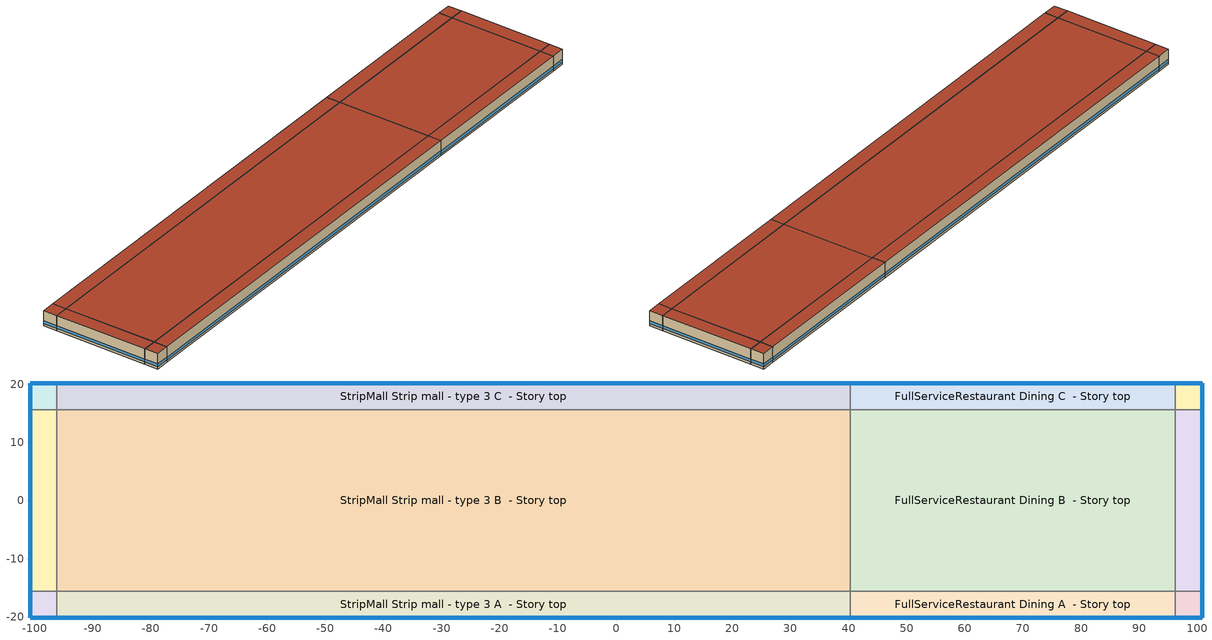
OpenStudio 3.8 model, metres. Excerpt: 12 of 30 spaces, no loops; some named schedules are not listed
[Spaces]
StripMall Strip mall - type 3 A end_a - Story top
 floor adiabatic (Typical Interior Floor): -100.8,-20.16 -100.8,-15.59 -96.23,-15.59 -96.23,-20.16 z5.18
 wall outside: -100.8,-15.59 -100.8,-20.16 -96.23,-20.16 z5.18:10.36
 wall to StripMall Strip mall - type 3 B end_a - Story top: -96.23,-15.59 -100.8,-15.59 z5.18:10.36
 wall to StripMall Strip mall - type 3 A  - Story top: -96.23,-20.16 -96.23,-15.59 z5.18:10.36
 window: -100.8,-15.61 -100.8,-20.14 / -100.78,-20.16 -96.26,-20.16 z5.94:6.89
 roof outside: -96.23,-20.16 -96.23,-15.59 -100.8,-15.59 -100.8,-20.16 z10.36
StripMall Strip mall - type 3 B end_a - Story top
 floor adiabatic (Typical Interior Floor): -100.8,-15.59 -100.8,15.59 -96.23,15.59 -96.23,-15.59 z5.18
 wall outside: -100.8,15.59 -100.8,-15.59 z5.18:10.36
 wall to StripMall Strip mall - type 3 C end_a - Story top: -96.23,15.59 -100.8,15.59 z5.18:10.36
 wall to StripMall Strip mall - type 3 B  - Story top: -96.23,-15.59 -96.23,15.59 z5.18:10.36
 window: -100.8,15.56 -100.8,-15.56 z5.94:6.88
 roof outside: -96.23,-15.59 -96.23,15.59 -100.8,15.59 -100.8,-15.59 z10.36
StripMall Strip mall - type 3 C end_a - Story top
 floor adiabatic (Typical Interior Floor): -100.8,15.59 -100.8,20.16 -96.23,20.16 -96.23,15.59 z5.18
 wall outside: -96.23,20.16 -100.8,20.16 -100.8,15.59 z5.18:10.36
 wall to StripMall Strip mall - type 3 C  - Story top: -96.23,15.59 -96.23,20.16 z5.18:10.36
 window: -100.8,20.14 -100.8,15.61 / -96.26,20.16 -100.78,20.16 z5.94:6.89
 roof outside: -96.23,15.59 -96.23,20.16 -100.8,20.16 -100.8,15.59 z10.36
StripMall Strip mall - type 3 A  - Story top
 floor adiabatic (Typical Interior Floor): -96.23,-20.16 -96.23,-15.59 40.32,-15.59 40.32,-20.16 z5.18
 wall outside: -96.23,-20.16 40.32,-20.16 z5.18:10.36
 wall to StripMall Strip mall - type 3 B  - Story top: 40.32,-15.59 -96.23,-15.59 z5.18:10.36
 wall to FullServiceRestaurant Dining A  - Story top: 40.32,-20.16 40.32,-15.59 z5.18:10.36
 window: -96.21,-20.16 40.3,-20.16 z5.94:6.88
 roof outside: 40.32,-20.16 40.32,-15.59 -96.23,-15.59 -96.23,-20.16 z10.36
StripMall Strip mall - type 3 B  - Story top
 floor adiabatic (Typical Interior Floor): -96.23,-15.59 -96.23,15.59 40.32,15.59 40.32,-15.59 z5.18
 wall to StripMall Strip mall - type 3 C  - Story top: 40.32,15.59 -96.23,15.59 z5.18:10.36
 wall to FullServiceRestaurant Dining B  - Story top: 40.32,-15.59 40.32,15.59 z5.18:10.36
 roof outside: 40.32,-15.59 40.32,15.59 -96.23,15.59 -96.23,-15.59 z10.36
StripMall Strip mall - type 3 C  - Story top
 floor adiabatic (Typical Interior Floor): -96.23,15.59 -96.23,20.16 40.32,20.16 40.32,15.59 z5.18
 wall outside: 40.32,20.16 -96.23,20.16 z5.18:10.36
 wall to FullServiceRestaurant Dining C  - Story top: 40.32,15.59 40.32,20.16 z5.18:10.36
 window: 40.3,20.16 -96.21,20.16 z5.94:6.88
 roof outside: 40.32,15.59 40.32,20.16 -96.23,20.16 -96.23,15.59 z10.36
FullServiceRestaurant Dining A  - Story top
 floor adiabatic (Typical Interior Floor): 40.32,-20.16 40.32,-15.59 96.23,-15.59 96.23,-20.16 z5.18
 wall outside: 40.32,-20.16 96.23,-20.16 z5.18:10.36
 wall to FullServiceRestaurant Dining B  - Story top: 96.23,-15.59 40.32,-15.59 z5.18:10.36
 wall to FullServiceRestaurant Dining A end_b - Story top: 96.23,-20.16 96.23,-15.59 z5.18:10.36
 window: 40.35,-20.16 96.21,-20.16 z5.94:6.88
 roof outside: 96.23,-20.16 96.23,-15.59 40.32,-15.59 40.32,-20.16 z10.36
FullServiceRestaurant Dining B  - Story top
 floor adiabatic (Typical Interior Floor): 40.32,-15.59 40.32,15.59 96.23,15.59 96.23,-15.59 z5.18
 wall to FullServiceRestaurant Dining C  - Story top: 96.23,15.59 40.32,15.59 z5.18:10.36
 wall to FullServiceRestaurant Dining B end_b - Story top: 96.23,-15.59 96.23,15.59 z5.18:10.36
 roof outside: 96.23,-15.59 96.23,15.59 40.32,15.59 40.32,-15.59 z10.36
FullServiceRestaurant Dining C  - Story top
 floor adiabatic (Typical Interior Floor): 40.32,15.59 40.32,20.16 96.23,20.16 96.23,15.59 z5.18
 wall outside: 96.23,20.16 40.32,20.16 z5.18:10.36
 wall to FullServiceRestaurant Dining C end_b - Story top: 96.23,15.59 96.23,20.16 z5.18:10.36
 window: 96.21,20.16 40.35,20.16 z5.94:6.88
 roof outside: 96.23,15.59 96.23,20.16 40.32,20.16 40.32,15.59 z10.36
FullServiceRestaurant Dining A end_b - Story top
 floor adiabatic (Typical Interior Floor): 96.23,-20.16 96.23,-15.59 100.8,-15.59 100.8,-20.16 z5.18
 wall outside: 96.23,-20.16 100.8,-20.16 100.8,-15.59 z5.18:10.36
 wall to FullServiceRestaurant Dining B end_b - Story top: 100.8,-15.59 96.23,-15.59 z5.18:10.36
 window: 96.26,-20.16 100.78,-20.16 / 100.8,-20.14 100.8,-15.61 z5.94:6.89
 roof outside: 100.8,-20.16 100.8,-15.59 96.23,-15.59 96.23,-20.16 z10.36
FullServiceRestaurant Dining B end_b - Story top
 floor adiabatic (Typical Interior Floor): 96.23,-15.59 96.23,15.59 100.8,15.59 100.8,-15.59 z5.18
 wall outside: 100.8,-15.59 100.8,15.59 z5.18:10.36
 wall to FullServiceRestaurant Dining C end_b - Story top: 100.8,15.59 96.23,15.59 z5.18:10.36
 window: 100.8,-15.56 100.8,15.56 z5.94:6.88
 roof outside: 100.8,-15.59 100.8,15.59 96.23,15.59 96.23,-15.59 z10.36
FullServiceRestaurant Dining C end_b - Story top
 floor adiabatic (Typical Interior Floor): 96.23,15.59 96.23,20.16 100.8,20.16 100.8,15.59 z5.18
 wall outside: 100.8,15.59 100.8,20.16 96.23,20.16 z5.18:10.36
 window: 100.78,20.16 96.26,20.16 / 100.8,15.61 100.8,20.14 z5.94:6.89
 roof outside: 100.8,15.59 100.8,20.16 96.23,20.16 96.23,15.59 z10.36
[Building]
ComStock DOE Ref 1980-2004|RetailStripmall|FullServiceRestaurant: North Axis {deg}=135; Default Construction Set=ComStock DOE Ref 1980-2004 - StMall - ASHRAE 169-2013-7A; Default Schedule Set=Building Default Schedule Set; Standards Building Type=StripMall
[Site]
Seward_AK_USA: Latitude {deg}=60.13; Longitude {deg}=-149.42; Time Zone {hr}=-9; Elevation {m}=7; Terrain=City
[Site:WaterMainsTemperature]
Calculation Method=Correlation; Annual Average Outdoor Air Temperature {C}=5.00333; Maximum Difference In Monthly Average Outdoor Air Temperatures {deltaC}=15.74
[SizingPeriod:DesignDay] Barometric Pressure {Pa}=101241; Rain Indicator=No; Snow Indicator=No; Day of Month=21; Daylight Saving Time Indicator=No; Humidity Condition Type=Wetbulb; Dry-Bulb Temperature Range Modifier Type=DefaultMultipliers
Name | Maximum Dry-Bulb Temperature {C} | Daily Dry-Bulb Temperature Range {deltaC} | Wind Speed {m/s} | Wind Direction {deg} | Month | Day Type | Wetbulb or DewPoint at Maximum Dry-Bulb {C} | Solar Model Indicator | ASHRAE Clear Sky Optical Depth for Beam Irradiance | ASHRAE Clear Sky Optical Depth for Diffuse Irradiance | Sky Clearness
Seward Ann Clg .4% Condns DB=>MWB 1 | 21.2 | 5.5 | 5.2 | 310 | 7 | SummerDesignDay | 13.8 | ASHRAETau | 0.312 | 2.389
Seward Ann Clg .4% Condns WB=>MDB 1 | 19 | 5.5 | 5.2 | 310 | 7 | SummerDesignDay | 15.1 | ASHRAETau | 0.312 | 2.389
Seward Ann Htg 99.6% Condns DB 1 | -16.2 | 0 | 8.8 | 20 | 1 | WinterDesignDay | -16.2 | ASHRAEClearSky |  |  | 0
Seward August .4% Condns DB=>MCWB 1 | 22.8 | 6 | 5.2 | 310 | 8 | SummerDesignDay | 15.2 | ASHRAETau | 0.317 | 2.43
[ClimateZones]
Climate Zone Institution Name 1=ASHRAE; Climate Zone Document Name 1=ANSI/ASHRAE Standard 169; Climate Zone Document Year 1=2006; Climate Zone Value 1=ASHRAE 169-2013-7A
[Site:GroundTemperature:FCfactorMethod]
January Ground Temperature {C}=4.69; February Ground Temperature {C}=2.41; March Ground Temperature {C}=-0.84; April Ground Temperature {C}=-2.33; May Ground Temperature {C}=-2.06; June Ground Temperature {C}=0.47; July Ground Temperature {C}=4.16; August Ground Temperature {C}=6.73; September Ground Temperature {C}=10.99; October Ground Temperature {C}=13.29; November Ground Temperature {C}=13.41; December Ground Temperature {C}=9.12
[DefaultConstructionSet]
ComStock DOE Ref 1980-2004 - StMall - ASHRAE 169-2013-7A: Default Exterior Surface Constructions=Default Surface Constructions 1; Default Interior Surface Constructions=Default Surface Constructions 2; Default Ground Contact Surface Constructions=Default Surface Constructions 3; Default Exterior SubSurface Constructions=Default Sub Surface Constructions 1; Default Interior SubSurface Constructions=Default Sub Surface Constructions 2; Interior Partition Construction=Typical Interior Partition
[DefaultSurfaceConstructions]
Name | Floor Construction | Wall Construction | Roof Ceiling Construction
Default Surface Constructions 1 | Typical Insulated Exterior Mass Floor | Typical Insulated Wood Framed Exterior Wall R-17.24 | Typical IEAD Roof R-25.0
Default Surface Constructions 2 | Typical Interior Floor | Typical Interior Wall | Typical Interior Ceiling
Default Surface Constructions 3 | Typical Insulated Carpeted 6in Slab Floor | Typical Insulated Basement Mass Wall R-12.99
[Construction]
Typical Insulated Exterior Mass Floor: Typical Insulation R-15.06, 4 in. Normalweight Concrete Floor, Typical Carpet Pad
Typical IEAD Roof R-25.0: Roof Membrane, Typical Insulation R-23.88, Metal Roof Surface
Typical Interior Floor: 100mm Normalweight concrete floor, CP02 CARPET PAD
Typical Interior Wall: G01 13mm gypsum board, G01 13mm gypsum board
Typical Interior Ceiling: CP02 CARPET PAD, 100mm Normalweight concrete floor
Typical Insulated Carpeted 6in Slab Floor: 6 in. Normalweight Concrete Floor, Typical Carpet Pad
Typical Insulated Basement Mass Wall R-12.99: Typical Insulation R-11.44, 8 in. Concrete Block Basement Wall
Simple Glazing U 0.52 SHGC 0.49: Simple Glazing U 0.52 SHGC 0.49
Typical Insulated Metal Door: F08 Metal surface, Typical Insulation R-15.06 1
U 0.88 SHGC 0.16 Sgl Ref-A-L Clr 6mm: REF A CLEAR LO 6MM
Typical Overhead Door: Typical Insulation R-15.06 1
Typical Interior Window: Clear 3mm
Typical Interior Door; Typical Interior Partition: G05 25mm wood
Typical Insulated Wood Framed Exterior Wall R-17.24: 25mm Stucco, 5/8 in. Gypsum Board, Typical Insulation R-15.06 1, 5/8 in. Gypsum Board
InteriorFurnishings: Std Wood 6inch
[Material:NoMass] Roughness=Smooth; Thermal Absorptance=0.9; Solar Absorptance=0.7
Name | Thermal Resistance {m2-K/W} | Visible Absorptance
Typical Insulation R-15.06; Typical Insulation R-15.06 1 | 2.65266 | 0.7
Typical Carpet Pad; CP02 CARPET PAD | 0.21648 | 0.8
Typical Insulation R-23.88 | 4.206 | 0.7
Typical Insulation R-11.44 | 2.01415 | 0.7
[Material] Thermal Absorptance=0.9
Name | Roughness | Thickness {m} | Conductivity {W/m-K} | Density {kg/m3} | Specific Heat {J/kg-K} | Solar Absorptance | Visible Absorptance
4 in. Normalweight Concrete Floor | MediumRough | 0.1016 | 2.31 | 2322 | 832 | 0.7 | 0.7
25mm Stucco | Smooth | 0.0254 | 0.72 | 1856 | 840 | 0.7 | 0.7
5/8 in. Gypsum Board | MediumSmooth | 0.0159 | 0.16 | 800 | 1090 | 0.7 | 0.7
Roof Membrane | VeryRough | 0.0095 | 0.16 | 1121.29 | 1460 | 0.7 | 0.7
Metal Roof Surface; F08 Metal surface | Smooth | 0.0008 | 45.28 | 7824 | 500 | 0.7 | 0.7
100mm Normalweight concrete floor | MediumRough | 0.1016 | 2.31045 | 2322 | 832.557 | 0.7 | 0.7
G01 13mm gypsum board | Smooth | 0.0127 | 0.160031 | 800.001 | 1090.73 | 0.7 | 0.5
6 in. Normalweight Concrete Floor | MediumRough | 0.1524 | 2.31 | 2322 | 832 | 0.7 | 0.7
8 in. Concrete Block Basement Wall | MediumRough | 0.2032 | 1.326 | 1842 | 912 | 0.7 | 0.7
G05 25mm wood | MediumSmooth | 0.0254 | 0.15 | 608 | 1630 | 0.5 | 0.5
Std Wood 6inch | MediumSmooth | 0.15 | 0.12 | 540 | 1210 | 0.7 | 0.7
[DefaultSubSurfaceConstructions]
Name | Fixed Window Construction | Operable Window Construction | Door Construction | Glass Door Construction | Overhead Door Construction | Tubular Daylight Dome Construction | Tubular Daylight Diffuser Construction
Default Sub Surface Constructions 1 | Simple Glazing U 0.52 SHGC 0.49 | Simple Glazing U 0.52 SHGC 0.49 | Typical Insulated Metal Door | U 0.88 SHGC 0.16 Sgl Ref-A-L Clr 6mm | Typical Overhead Door | Typical Interior Window | Typical Interior Window
Default Sub Surface Constructions 2 | Typical Interior Window | Typical Interior Window | Typical Interior Door
[WindowMaterial:SimpleGlazingSystem]
Simple Glazing U 0.52 SHGC 0.49: U-Factor {W/m2-K}=2.9527; Solar Heat Gain Coefficient=0.49; Visible Transmittance=0.81
[WindowMaterial:Glazing] Optical Data Type=SpectralAverage; Infrared Transmittance at Normal Incidence=0; Front Side Infrared Hemispherical Emissivity=0.84; Conductivity {W/m-K}=0.9; Dirt Correction Factor for Solar and Visible Transmittance=1; Solar Diffusing=No
Name | Thickness {m} | Solar Transmittance at Normal Incidence | Front Side Solar Reflectance at Normal Incidence | Back Side Solar Reflectance at Normal Incidence | Visible Transmittance at Normal Incidence | Front Side Visible Reflectance at Normal Incidence | Back Side Visible Reflectance at Normal Incidence | Back Side Infrared Hemispherical Emissivity
REF A CLEAR LO 6MM | 0.006 | 0.066 | 0.341 | 0.493 | 0.08 | 0.41 | 0.37 | 0.4
Clear 3mm | 0.003 | 0.837 | 0.075 | 0.075 | 0.898 | 0.081 | 0.081 | 0.84
[SpaceType]
Name | Default Schedule Set | Design Specification Outdoor Air Object | Standards Building Type | Standards Space Type
StripMall Strip mall - type 3 - ComStock DOE Ref 1980-2004 | StripMall Strip mall - type 3 Schedule Set | StripMall Strip mall - type 3 Ventilation | StripMall | Strip mall - type 3
FullServiceRestaurant Dining - ComStock DOE Ref 1980-2004 | FullServiceRestaurant Dining Schedule Set | FullServiceRestaurant Dining Ventilation | FullServiceRestaurant | Dining
[BuildingStory]
Story top: Nominal Z Coordinate {m}=5.1816; Nominal Floor to Floor Height {m}=5.1816
[Space] Building Story=Story top
Name | Space Type | Thermal Zone
StripMall Strip mall - type 3 A end_a - Story top | StripMall Strip mall - type 3 - ComStock DOE Ref 1980-2004 | Zone StripMall Strip mall - type 3 A end_a - Story top
StripMall Strip mall - type 3 B end_a - Story top | StripMall Strip mall - type 3 - ComStock DOE Ref 1980-2004 | Zone StripMall Strip mall - type 3 B end_a - Story top
StripMall Strip mall - type 3 C end_a - Story top | StripMall Strip mall - type 3 - ComStock DOE Ref 1980-2004 | Zone StripMall Strip mall - type 3 C end_a - Story top
StripMall Strip mall - type 3 A  - Story top | StripMall Strip mall - type 3 - ComStock DOE Ref 1980-2004 | Zone StripMall Strip mall - type 3 A  - Story top
StripMall Strip mall - type 3 B  - Story top | StripMall Strip mall - type 3 - ComStock DOE Ref 1980-2004 | Zone StripMall Strip mall - type 3 B  - Story top
StripMall Strip mall - type 3 C  - Story top | StripMall Strip mall - type 3 - ComStock DOE Ref 1980-2004 | Zone StripMall Strip mall - type 3 C  - Story top
FullServiceRestaurant Dining A  - Story top | FullServiceRestaurant Dining - ComStock DOE Ref 1980-2004 | Zone FullServiceRestaurant Dining A  - Story top
FullServiceRestaurant Dining B  - Story top | FullServiceRestaurant Dining - ComStock DOE Ref 1980-2004 | Zone FullServiceRestaurant Dining B  - Story top
FullServiceRestaurant Dining C  - Story top | FullServiceRestaurant Dining - ComStock DOE Ref 1980-2004 | Zone FullServiceRestaurant Dining C  - Story top
FullServiceRestaurant Dining A end_b - Story top | FullServiceRestaurant Dining - ComStock DOE Ref 1980-2004 | Zone FullServiceRestaurant Dining A end_b - Story top
FullServiceRestaurant Dining B end_b - Story top | FullServiceRestaurant Dining - ComStock DOE Ref 1980-2004 | Zone FullServiceRestaurant Dining B end_b - Story top
FullServiceRestaurant Dining C end_b - Story top | FullServiceRestaurant Dining - ComStock DOE Ref 1980-2004 | Zone FullServiceRestaurant Dining C end_b - Story top
[ThermalZone] Multiplier=1; Use Ideal Air Loads=No
Name | Thermostat
Zone StripMall Strip mall - type 3 A end_a - Story top | StripMall Strip mall - type 3 - ComStock DOE Ref 1980-2004 Thermostat 1
Zone StripMall Strip mall - type 3 B end_a - Story top | StripMall Strip mall - type 3 - ComStock DOE Ref 1980-2004 Thermostat 3
Zone StripMall Strip mall - type 3 C end_a - Story top | StripMall Strip mall - type 3 - ComStock DOE Ref 1980-2004 Thermostat 5
Zone StripMall Strip mall - type 3 A  - Story top | StripMall Strip mall - type 3 - ComStock DOE Ref 1980-2004 Thermostat
Zone StripMall Strip mall - type 3 B  - Story top | StripMall Strip mall - type 3 - ComStock DOE Ref 1980-2004 Thermostat 2
Zone StripMall Strip mall - type 3 C  - Story top | StripMall Strip mall - type 3 - ComStock DOE Ref 1980-2004 Thermostat 4
Zone FullServiceRestaurant Dining A  - Story top | FullServiceRestaurant Dining - ComStock DOE Ref 1980-2004 Thermostat 1
Zone FullServiceRestaurant Dining B  - Story top | FullServiceRestaurant Dining - ComStock DOE Ref 1980-2004 Thermostat 4
Zone FullServiceRestaurant Dining C  - Story top | FullServiceRestaurant Dining - ComStock DOE Ref 1980-2004 Thermostat 7
Zone FullServiceRestaurant Dining A end_b - Story top | FullServiceRestaurant Dining - ComStock DOE Ref 1980-2004 Thermostat 2
Zone FullServiceRestaurant Dining B end_b - Story top | FullServiceRestaurant Dining - ComStock DOE Ref 1980-2004 Thermostat 5
Zone FullServiceRestaurant Dining C end_b - Story top | FullServiceRestaurant Dining - ComStock DOE Ref 1980-2004 Thermostat 8
[People:Definition] Number of People Calculation Method=People/Area; Fraction Radiant=0.3
Name | People per Space Floor Area {person/m2}
FullServiceRestaurant Dining People Definition | 0.721182
StripMall Strip mall - type 3 People Definition | 0.161459
[People] Work Efficiency Schedule=Work Efficiency Schedule; Clothing Insulation Schedule=Clothing Schedule; Air Velocity Schedule=Air Velocity Schedule; Multiplier=1
Name | People Definition | Space or SpaceType
FullServiceRestaurant Dining People | FullServiceRestaurant Dining People Definition | FullServiceRestaurant Dining - ComStock DOE Ref 1980-2004
StripMall Strip mall - type 3 People | StripMall Strip mall - type 3 People Definition | StripMall Strip mall - type 3 - ComStock DOE Ref 1980-2004
[Lights:Definition] Design Level Calculation Method=Watts/Area; Fraction Visible=0.2; Return Air Fraction=0
Name | Watts per Space Floor Area {W/m2} | Fraction Radiant
FullServiceRestaurant Dining - ComStock DOE Ref 1980-2004 General Lights Definition | 1.54362 | 0.365
FullServiceRestaurant Dining - ComStock DOE Ref 1980-2004 Task Lights Definition | 0.435806 | 0.165
FullServiceRestaurant Dining - ComStock DOE Ref 1980-2004 Wall Wash Lights Definition | 1.0035 | 0.165
StripMall Strip mall - type 3 - ComStock DOE Ref 1980-2004 General Lights Definition | 6.12429 | 0.365
StripMall Strip mall - type 3 - ComStock DOE Ref 1980-2004 Supplemental Lights Definition | 0.352959 | 0.165
StripMall Strip mall - type 3 - ComStock DOE Ref 1980-2004 Wall Wash Lights Definition | 0.593499 | 0.165
[ElectricEquipment:Definition] Design Level Calculation Method=Watts/Area; Fraction Lost=0
Name | Watts per Space Floor Area {W/m2} | Fraction Latent | Fraction Radiant
FullServiceRestaurant Dining Elec Equip Definition | 27.1251 | 0.25 | 0.3
StripMall Strip mall - type 3 Elec Equip Definition | 3.83902 | 0 | 0.5
[ElectricEquipment]
Name | Electric Equipment Definition | Space or SpaceType | Schedule
FullServiceRestaurant Dining Elec Equip | FullServiceRestaurant Dining Elec Equip Definition | FullServiceRestaurant Dining - ComStock DOE Ref 1980-2004 | FoodService_Restaurant BLDG_EQUIP_EndUseData BPR Adjusted
StripMall Strip mall - type 3 Elec Equip | StripMall Strip mall - type 3 Elec Equip Definition | StripMall Strip mall - type 3 - ComStock DOE Ref 1980-2004 | Mercantile_Retail BLDG_EQUIP_EndUseData BPR Adjusted
[DesignSpecification:OutdoorAir] Outdoor Air Method=Sum
Name | Outdoor Air Flow per Person {m3/s-person} | Outdoor Air Flow per Floor Area {m3/s-m2}
FullServiceRestaurant Dining Ventilation | 0.00943895
StripMall Strip mall - type 3 Ventilation |  | 0.001524
[DefaultScheduleSet]
Name | Number of People Schedule | People Activity Level Schedule | Lighting Schedule | Electric Equipment Schedule | Infiltration Schedule | Hours of Operation Schedule
FullServiceRestaurant Dining Schedule Set | FullServiceRestaurant Bldg Occ | FullServiceRestaurant Activity | FoodService_Restaurant BLDG_LIGHT_EndUseData | FoodService_Restaurant BLDG_EQUIP_EndUseData | FullServiceRestaurant Infil Half On
StripMall Strip mall - type 3 Schedule Set | StripMall Bldg Occ | StripMall Activity | Mercantile_Retail BLDG_LIGHT_EndUseData | Mercantile_Retail BLDG_EQUIP_EndUseData | StripMall Infil Half On
Building Default Schedule Set |  |  |  |  |  | Building Hours of Operation NonResidential
[Exterior:Lights:Definition]
Name | Design Level {W}
Parking Areas and Drives Def (W/ft^2) | 0.0497494
Building Facades Def (W/ft^2) | 0.25
Main Entries Def (W/ft) | 30
Other Doors Def (W/ft) | 25
[Exterior:Lights] Schedule=Always On Discrete; Control Option=AstronomicalClock
Name | Exterior Lights Definition | Multiplier
Parking Areas and Drives | Parking Areas and Drives Def (W/ft^2) | 443381
Building Facades | Building Facades Def (W/ft^2) | 26986.7
Main Entries | Main Entries Def (W/ft) | 294
Other Doors | Other Doors Def (W/ft) | 193.2
[ThermostatSetpoint:DualSetpoint]
Name | Heating Setpoint Temperature Schedule | Cooling Setpoint Temperature Schedule
FullServiceRestaurant Dining - ComStock DOE Ref 1980-2004 Thermostat 1; FullServiceRestaurant Dining - ComStock DOE Ref 1980-2004 Thermostat 2; FullServiceRestaurant Dining - ComStock DOE Ref 1980-2004 Thermostat 4; FullServiceRestaurant Dining - ComStock DOE Ref 1980-2004 Thermostat 5; FullServiceRestaurant Dining - ComStock DOE Ref 1980-2004 Thermostat 7; FullServiceRestaurant Dining - ComStock DOE Ref 1980-2004 Thermostat 8 | FullServiceRestaurant HtgSetp | FullServiceRestaurant ClgSetp
StripMall Strip mall - type 3 - ComStock DOE Ref 1980-2004 Thermostat; StripMall Strip mall - type 3 - ComStock DOE Ref 1980-2004 Thermostat 1; StripMall Strip mall - type 3 - ComStock DOE Ref 1980-2004 Thermostat 2; StripMall Strip mall - type 3 - ComStock DOE Ref 1980-2004 Thermostat 3; StripMall Strip mall - type 3 - ComStock DOE Ref 1980-2004 Thermostat 4; StripMall Strip mall - type 3 - ComStock DOE Ref 1980-2004 Thermostat 5 | StripMall HtgSetp | StripMall ClgSetp
[InternalMass:Definition]
Internal Mass Definition 1: Construction=InteriorFurnishings; Design Level Calculation Method=SurfaceArea/Area; Surface Area per Space Floor Area=2
[InternalMass] Internal Mass Definition=Internal Mass Definition 1; Multiplier=1
Name | Space or SpaceType
StripMall Strip mall - type 3 A  - Story top Mass | StripMall Strip mall - type 3 A  - Story top
StripMall Strip mall - type 3 C  - Story top Mass | StripMall Strip mall - type 3 C  - Story top
FullServiceRestaurant Dining B  - Story top Mass | FullServiceRestaurant Dining B  - Story top
FullServiceRestaurant Dining C end_b - Story top Mass | FullServiceRestaurant Dining C end_b - Story top
StripMall Strip mall - type 3 A end_a - Story top Mass | StripMall Strip mall - type 3 A end_a - Story top
StripMall Strip mall - type 3 B end_a - Story top Mass | StripMall Strip mall - type 3 B end_a - Story top
StripMall Strip mall - type 3 C end_a - Story top Mass | StripMall Strip mall - type 3 C end_a - Story top
StripMall Strip mall - type 3 B  - Story top Mass | StripMall Strip mall - type 3 B  - Story top
FullServiceRestaurant Dining A  - Story top Mass | FullServiceRestaurant Dining A  - Story top
FullServiceRestaurant Dining B end_b - Story top Mass | FullServiceRestaurant Dining B end_b - Story top
FullServiceRestaurant Dining C  - Story top Mass | FullServiceRestaurant Dining C  - Story top
FullServiceRestaurant Dining A end_b - Story top Mass | FullServiceRestaurant Dining A end_b - Story top
[Lights] Fraction Replaceable=1
Name | Lights Definition | Space or SpaceType | Schedule
FullServiceRestaurant Dining - ComStock DOE Ref 1980-2004 General Lighting | FullServiceRestaurant Dining - ComStock DOE Ref 1980-2004 General Lights Definition | FullServiceRestaurant Dining - ComStock DOE Ref 1980-2004 | FoodService_Restaurant BLDG_LIGHT_EndUseData BPR Adjusted
FullServiceRestaurant Dining - ComStock DOE Ref 1980-2004 Task Lighting | FullServiceRestaurant Dining - ComStock DOE Ref 1980-2004 Task Lights Definition | FullServiceRestaurant Dining - ComStock DOE Ref 1980-2004 | FoodService_Restaurant BLDG_LIGHT_EndUseData BPR Adjusted
FullServiceRestaurant Dining - ComStock DOE Ref 1980-2004 Wall Wash Lighting | FullServiceRestaurant Dining - ComStock DOE Ref 1980-2004 Wall Wash Lights Definition | FullServiceRestaurant Dining - ComStock DOE Ref 1980-2004 | FoodService_Restaurant BLDG_LIGHT_EndUseData BPR Adjusted
StripMall Strip mall - type 3 - ComStock DOE Ref 1980-2004 General Lighting | StripMall Strip mall - type 3 - ComStock DOE Ref 1980-2004 General Lights Definition | StripMall Strip mall - type 3 - ComStock DOE Ref 1980-2004 | Mercantile_Retail BLDG_LIGHT_EndUseData BPR Adjusted
StripMall Strip mall - type 3 - ComStock DOE Ref 1980-2004 Supplemental Lighting | StripMall Strip mall - type 3 - ComStock DOE Ref 1980-2004 Supplemental Lights Definition | StripMall Strip mall - type 3 - ComStock DOE Ref 1980-2004 | Mercantile_Retail BLDG_LIGHT_EndUseData BPR Adjusted
StripMall Strip mall - type 3 - ComStock DOE Ref 1980-2004 Wall Wash Lighting | StripMall Strip mall - type 3 - ComStock DOE Ref 1980-2004 Wall Wash Lights Definition | StripMall Strip mall - type 3 - ComStock DOE Ref 1980-2004 | Mercantile_Retail BLDG_LIGHT_EndUseData BPR Adjusted
[SpaceInfiltration:DesignFlowRate] Design Flow Rate Calculation Method=Flow/ExteriorArea; Flow per Exterior Surface Area {m3/s-m2}=0.00103321; Velocity Term Coefficient=0
Name | Space or SpaceType | Schedule | Constant Term Coefficient | Temperature Term Coefficient | Velocity Squared Term Coefficient
StripMall Strip mall - type 3 A  - Story top HVAC On Infiltration | StripMall Strip mall - type 3 A  - Story top | Infiltration HVAC On Schedule | 0.007 | 0.0057 | 0.0292
StripMall Strip mall - type 3 A  - Story top HVAC Off Infiltration | StripMall Strip mall - type 3 A  - Story top | Infiltration HVAC Off Schedule | 0 | 0.0087 | 0.0362
StripMall Strip mall - type 3 C  - Story top HVAC On Infiltration | StripMall Strip mall - type 3 C  - Story top | Infiltration HVAC On Schedule | 0.007 | 0.0057 | 0.0292
StripMall Strip mall - type 3 C  - Story top HVAC Off Infiltration | StripMall Strip mall - type 3 C  - Story top | Infiltration HVAC Off Schedule | 0 | 0.0087 | 0.0362
FullServiceRestaurant Dining B  - Story top HVAC On Infiltration | FullServiceRestaurant Dining B  - Story top | Infiltration HVAC On Schedule | 0.007 | 0.0057 | 0.0292
FullServiceRestaurant Dining B  - Story top HVAC Off Infiltration | FullServiceRestaurant Dining B  - Story top | Infiltration HVAC Off Schedule | 0 | 0.0087 | 0.0362
FullServiceRestaurant Dining C end_b - Story top HVAC On Infiltration | FullServiceRestaurant Dining C end_b - Story top | Infiltration HVAC On Schedule | 0.007 | 0.0057 | 0.0292
FullServiceRestaurant Dining C end_b - Story top HVAC Off Infiltration | FullServiceRestaurant Dining C end_b - Story top | Infiltration HVAC Off Schedule | 0 | 0.0087 | 0.0362
StripMall Strip mall - type 3 A end_a - Story top HVAC On Infiltration | StripMall Strip mall - type 3 A end_a - Story top | Infiltration HVAC On Schedule | 0.007 | 0.0057 | 0.0292
StripMall Strip mall - type 3 A end_a - Story top HVAC Off Infiltration | StripMall Strip mall - type 3 A end_a - Story top | Infiltration HVAC Off Schedule | 0 | 0.0087 | 0.0362
StripMall Strip mall - type 3 B end_a - Story top HVAC On Infiltration | StripMall Strip mall - type 3 B end_a - Story top | Infiltration HVAC On Schedule | 0.007 | 0.0057 | 0.0292
StripMall Strip mall - type 3 B end_a - Story top HVAC Off Infiltration | StripMall Strip mall - type 3 B end_a - Story top | Infiltration HVAC Off Schedule | 0 | 0.0087 | 0.0362
StripMall Strip mall - type 3 C end_a - Story top HVAC On Infiltration | StripMall Strip mall - type 3 C end_a - Story top | Infiltration HVAC On Schedule | 0.007 | 0.0057 | 0.0292
StripMall Strip mall - type 3 C end_a - Story top HVAC Off Infiltration | StripMall Strip mall - type 3 C end_a - Story top | Infiltration HVAC Off Schedule | 0 | 0.0087 | 0.0362
StripMall Strip mall - type 3 B  - Story top HVAC On Infiltration | StripMall Strip mall - type 3 B  - Story top | Infiltration HVAC On Schedule | 0.007 | 0.0057 | 0.0292
StripMall Strip mall - type 3 B  - Story top HVAC Off Infiltration | StripMall Strip mall - type 3 B  - Story top | Infiltration HVAC Off Schedule | 0 | 0.0087 | 0.0362
FullServiceRestaurant Dining A  - Story top HVAC On Infiltration | FullServiceRestaurant Dining A  - Story top | Infiltration HVAC On Schedule | 0.007 | 0.0057 | 0.0292
FullServiceRestaurant Dining A  - Story top HVAC Off Infiltration | FullServiceRestaurant Dining A  - Story top | Infiltration HVAC Off Schedule | 0 | 0.0087 | 0.0362
FullServiceRestaurant Dining B end_b - Story top HVAC On Infiltration | FullServiceRestaurant Dining B end_b - Story top | Infiltration HVAC On Schedule | 0.007 | 0.0057 | 0.0292
FullServiceRestaurant Dining B end_b - Story top HVAC Off Infiltration | FullServiceRestaurant Dining B end_b - Story top | Infiltration HVAC Off Schedule | 0 | 0.0087 | 0.0362
FullServiceRestaurant Dining C  - Story top HVAC On Infiltration | FullServiceRestaurant Dining C  - Story top | Infiltration HVAC On Schedule | 0.007 | 0.0057 | 0.0292
FullServiceRestaurant Dining C  - Story top HVAC Off Infiltration | FullServiceRestaurant Dining C  - Story top | Infiltration HVAC Off Schedule | 0 | 0.0087 | 0.0362
FullServiceRestaurant Dining A end_b - Story top HVAC On Infiltration | FullServiceRestaurant Dining A end_b - Story top | Infiltration HVAC On Schedule | 0.007 | 0.0057 | 0.0292
FullServiceRestaurant Dining A end_b - Story top HVAC Off Infiltration | FullServiceRestaurant Dining A end_b - Story top | Infiltration HVAC Off Schedule | 0 | 0.0087 | 0.0362
[Schedule:Day]
Clothing Schedule Default Winter Clothes: 24, 0, 1
Air Velocity Schedule Default: 24, 0, 0.2
Work Efficiency Schedule Default: 24, 0, 0
FullServiceRestaurant Bldg Occ Default: No, 7, 45, 0, 8, 0, 0.0125, 8, 15, 0.025, 8, 30, 0.0375, 8, 45, 0.05, 9, 0, 0.0625, 9, 15, 0.075, 9, 30, 0.0875, 9, 45, 0.1, 10, 0, 0.175, 10, 15, 0.25, 10, 30, 0.325, 10, 45, 0.4, 12, 45, 0.4, 13, 0, 0.333333, 13, 15, 0.266667, 13, 30, 0.2, 13, 45, 0.6, 14, 0, 0.5, 14, 15, 0.4, 14, 30, 0.35, 14, 45, 0.3, 15, 0, 0.25, 15, 15, 0.2, 15, 30, 0.2125, 15, 45, 0.225, 16, 0, 0.2375, 16, 15, 0.25, 16, 30, 0.3125, 16, 45, 0.375, 17, 0, 0.4375, 17, 15, 0.5, 17, 30, 0.6, 17, 45, 0.7, 18, 0, 0.8, 18, 15, 0.45, 18, 30, 0.4, 18, 45, 0.35, 19, 0, 0.3125, 19, 15, 0.275, 19, 30, 0.2375, 19, 45, 0.2, 20, 0, 0.1625, 20, 15, 0.125, 20, 30, 0.0875, 20, 45, 0.05, 21, 0, 0.0375, 21, 15, 0.025, 21, 30, 0.0125, 21, 45, 0, 24, 0, 0
FullServiceRestaurant Bldg Occ Summer Design Day; FoodService_Restaurant BLDG_LIGHT_EndUseData Summer Design Day; FoodService_Restaurant BLDG_EQUIP_EndUseData Summer Design Day; StripMall Bldg Occ Winter Design Day; StripMall Bldg Occ Summer Design Day; Mercantile_Retail BLDG_LIGHT_EndUseData Summer Design Day; Mercantile_Retail BLDG_EQUIP_EndUseData Summer Design Day; StripMall Infil Half On Winter Design Day; Mercantile_Retail BLDG_LIGHT_EndUseData Summer Design Day 1; FoodService_Restaurant BLDG_EQUIP_EndUseData Summer Design Day 1; Mercantile_Retail BLDG_EQUIP_EndUseData Summer Design Day 1: No, 24, 0, 1
FullServiceRestaurant Bldg Occ Winter Design Day; FoodService_Restaurant BLDG_LIGHT_EndUseData Winter Design Day; FoodService_Restaurant BLDG_EQUIP_EndUseData Winter Design Day; Mercantile_Retail BLDG_LIGHT_EndUseData Winter Design Day; Mercantile_Retail BLDG_EQUIP_EndUseData Winter Design Day; Mercantile_Retail BLDG_LIGHT_EndUseData Winter Design Day 1; FoodService_Restaurant BLDG_EQUIP_EndUseData Winter Design Day 1; Mercantile_Retail BLDG_EQUIP_EndUseData Winter Design Day 1: No, 24, 0, 0
FullServiceRestaurant Activity Default; StripMall Activity Default: No, 20, 15, 120, 24, 0, 120
FullServiceRestaurant Activity Winter Design Day; FullServiceRestaurant Activity Summer Design Day; StripMall Activity Winter Design Day; StripMall Activity Summer Design Day: No, 24, 0, 120
FoodService_Restaurant BLDG_LIGHT_EndUseData Default: No, 0, 15, 0.271719, 0, 30, 0.271128, 0, 45, 0.270536, 1, 0, 0.269944, 1, 15, 0.269353, 1, 30, 0.268761, 1, 45, 0.268169, 2, 0, 0.267578, 2, 15, 0.266986, 2, 30, 0.266394, 2, 45, 0.265803, 3, 0, 0.265211, 3, 15, 0.264619, 3, 30, 0.264028, 3, 45, 0.263436, 4, 0, 0.262844, 4, 15, 0.262252, 4, 30, 0.261661, 4, 45, 0.261069, 5, 0, 0.260477, 5, 15, 0.259886, 5, 30, 0.259294, 5, 45, 0.258702, 6, 0, 0.258111, 6, 15, 0.257519, 6, 30, 0.256927, 6, 45, 0.256336, 7, 0, 0.258912, 7, 15, 0.261488, 7, 30, 0.264065, 7, 45, 0.266641, 8, 0, 0.268898, 8, 15, 0.271156, 8, 30, 0.273413, 8, 45, 0.27567, 9, 0, 0.28172, 9, 15, 0.287771, 9, 30, 0.293821, 9, 45, 0.299872, 10, 0, 0.327251, 10, 15, 0.354631, 10, 30, 0.382011, 10, 45, 0.409391, 11, 0, 0.441211, 11, 15, 0.473031, 11, 30, 0.504852, 11, 45, 0.536672, 12, 0, 0.564383, 12, 15, 0.592093, 12, 30, 0.619803, 12, 45, 0.647513, 13, 0, 0.671656, 13, 15, 0.695799, 13, 30, 0.719943, 13, 45, 0.755159, 14, 0, 0.755299, 14, 15, 0.755439, 14, 30, 0.75514, 14, 45, 0.754842, 15, 0, 0.754543, 15, 15, 0.754245, 15, 30, 0.754332, 15, 45, 0.754418, 16, 0, 0.754505, 16, 15, 0.754592, 16, 30, 0.754481, 16, 45, 0.75437, 17, 0, 0.754259, 17, 15, 0.754149, 17, 30, 0.759005, 17, 45, 0.763862, 18, 0, 0.768719, 18, 15, 0.720788, 18, 30, 0.699838, 18, 45, 0.678887, 19, 0, 0.647068, 19, 15, 0.61525, 19, 30, 0.583431, 19, 45, 0.551612, 20, 0, 0.517306, 20, 15, 0.483, 20, 30, 0.448694, 20, 45, 0.414388, 21, 0, 0.390493, 21, 15, 0.366598, 21, 30, 0.342703, 21, 45, 0.318808, 22, 0, 0.307923, 22, 15, 0.297039, 22, 30, 0.286154, 22, 45, 0.27527, 23, 0, 0.274678, 23, 15, 0.274086, 23, 30, 0.273494, 23, 45, 0.272903, 24, 0, 0.272311
FoodService_Restaurant BLDG_EQUIP_EndUseData Default: No, 0, 15, 0.0386269, 0, 30, 0.0397921, 0, 45, 0.0409573, 1, 0, 0.0421224, 1, 15, 0.0432876, 1, 30, 0.0444527, 1, 45, 0.0456179, 2, 0, 0.046783, 2, 15, 0.0479482, 2, 30, 0.0491133, 2, 45, 0.0502785, 3, 0, 0.0514437, 3, 15, 0.0526088, 3, 30, 0.053774, 3, 45, 0.0549391, 4, 0, 0.0561043, 4, 15, 0.0572694, 4, 30, 0.0584346, 4, 45, 0.0595997, 5, 0, 0.0607649, 5, 15, 0.0619301, 5, 30, 0.0630952, 5, 45, 0.0642604, 6, 0, 0.0654255, 6, 15, 0.0665907, 6, 30, 0.0677558, 6, 45, 0.068921, 7, 0, 0.0901505, 7, 15, 0.11138, 7, 30, 0.132609, 7, 45, 0.153839, 8, 0, 0.15955, 8, 15, 0.165261, 8, 30, 0.170972, 8, 45, 0.176683, 9, 0, 0.181556, 9, 15, 0.186428, 9, 30, 0.191301, 9, 45, 0.196174, 10, 0, 0.214018, 10, 15, 0.231862, 10, 30, 0.249706, 10, 45, 0.26755, 11, 0, 0.297036, 11, 15, 0.326521, 11, 30, 0.356007, 11, 45, 0.385492, 12, 0, 0.406222, 12, 15, 0.426951, 12, 30, 0.44768, 12, 45, 0.46841, 13, 0, 0.477252, 13, 15, 0.486093, 13, 30, 0.494935, 13, 45, 0.531668, 14, 0, 0.534754, 14, 15, 0.537839, 14, 30, 0.536925, 14, 45, 0.536011, 15, 0, 0.535097, 15, 15, 0.534183, 15, 30, 0.534993, 15, 45, 0.535802, 16, 0, 0.536612, 16, 15, 0.537422, 16, 30, 0.539933, 16, 45, 0.542444, 17, 0, 0.544955, 17, 15, 0.547466, 17, 30, 0.546947, 17, 45, 0.546428, 18, 0, 0.545909, 18, 15, 0.360811, 18, 30, 0.306847, 18, 45, 0.252882, 19, 0, 0.216473, 19, 15, 0.180064, 19, 30, 0.143655, 19, 45, 0.107246, 20, 0, 0.093217, 20, 15, 0.079188, 20, 30, 0.065159, 20, 45, 0.05113, 21, 0, 0.047371, 21, 15, 0.043612, 21, 30, 0.039853, 21, 45, 0.036094, 22, 0, 0.0349795, 22, 15, 0.033865, 22, 30, 0.0327505, 22, 45, 0.031636, 23, 0, 0.0328012, 23, 15, 0.0339663, 23, 30, 0.0351315, 23, 45, 0.0362966, 24, 0, 0.0374618
FullServiceRestaurant Infil Half On Default; FullServiceRestaurant Infil Half On Winter Design Day; FullServiceRestaurant Infil Half On Summer Design Day: No, 5, 0, 1, 24, 0, 0.5
StripMall Bldg Occ Default: No, 9, 45, 0, 10, 0, 0.025, 10, 15, 0.05, 10, 30, 0.075, 10, 45, 0.1, 11, 0, 0.25, 11, 15, 0.4, 11, 30, 0.55, 11, 45, 0.7, 12, 0, 0.65, 12, 15, 0.6, 12, 30, 0.55, 12, 45, 0.5, 13, 15, 0.5, 13, 30, 0.55, 13, 45, 0.6, 14, 0, 0.65, 14, 15, 0.7, 14, 30, 0.725, 14, 45, 0.75, 15, 0, 0.775, 15, 15, 0.8, 15, 30, 0.675, 15, 45, 0.55, 16, 0, 0.425, 16, 15, 0.3, 16, 30, 0.35, 16, 45, 0.4, 17, 0, 0.45, 17, 15, 0.5, 17, 45, 0.5, 18, 0, 0.25, 18, 15, 0, 24, 0, 0
Mercantile_Retail BLDG_LIGHT_EndUseData Default: No, 0, 15, 0.065651, 0, 30, 0.0655937, 0, 45, 0.0655365, 1, 0, 0.0654792, 1, 15, 0.0654219, 1, 30, 0.0653646, 1, 45, 0.0653073, 2, 0, 0.06525, 2, 15, 0.0651927, 2, 30, 0.0651354, 2, 45, 0.0650782, 3, 0, 0.0650209, 3, 15, 0.0649636, 3, 30, 0.0649063, 3, 45, 0.064849, 4, 0, 0.0647917, 4, 15, 0.0647344, 4, 30, 0.0646771, 4, 45, 0.0646199, 5, 0, 0.0645626, 5, 15, 0.0645053, 5, 30, 0.064448, 5, 45, 0.0643907, 6, 0, 0.0643334, 6, 15, 0.0642761, 6, 30, 0.0642188, 6, 45, 0.0641616, 7, 0, 0.0659415, 7, 15, 0.0677214, 7, 30, 0.0695013, 7, 45, 0.0712813, 8, 0, 0.0775099, 8, 15, 0.0837386, 8, 30, 0.0899672, 8, 45, 0.0961959, 9, 0, 0.112231, 9, 15, 0.128267, 9, 30, 0.144303, 9, 45, 0.160338, 10, 0, 0.216883, 10, 15, 0.273428, 10, 30, 0.329972, 10, 45, 0.386517, 11, 0, 0.482703, 11, 15, 0.578889, 11, 30, 0.675075, 11, 45, 0.771261, 12, 0, 0.813948, 12, 15, 0.856634, 12, 30, 0.899321, 12, 45, 0.942007, 13, 0, 0.951334, 13, 15, 0.96066, 13, 30, 0.969987, 13, 45, 0.971174, 14, 0, 0.971255, 14, 15, 0.971337, 14, 30, 0.971338, 14, 45, 0.971338, 15, 0, 0.971339, 15, 15, 0.97134, 15, 30, 0.971347, 15, 45, 0.971355, 16, 0, 0.971362, 16, 15, 0.971369, 16, 30, 0.971331, 16, 45, 0.971293, 17, 0, 0.971255, 17, 15, 0.971217, 17, 30, 0.971105, 17, 45, 0.970993, 18, 0, 0.97088, 18, 15, 0.698164, 18, 30, 0.555095, 18, 45, 0.412025, 19, 0, 0.341961, 19, 15, 0.271897, 19, 30, 0.201833, 19, 45, 0.131769, 20, 0, 0.119491, 20, 15, 0.107213, 20, 30, 0.0949353, 20, 45, 0.0826573, 21, 0, 0.0804308, 21, 15, 0.0782042, 21, 30, 0.0759777, 21, 45, 0.0737512, 22, 0, 0.0718121, 22, 15, 0.069873, 22, 30, 0.0679339, 22, 45, 0.0659947, 23, 0, 0.0659375, 23, 15, 0.0658802, 23, 30, 0.0658229, 23, 45, 0.0657656, 24, 0, 0.0657083
Mercantile_Retail BLDG_EQUIP_EndUseData Default: No, 0, 15, 0.444969, 0, 30, 0.444447, 0, 45, 0.443925, 1, 0, 0.443403, 1, 15, 0.442881, 1, 30, 0.442359, 1, 45, 0.441837, 2, 0, 0.441316, 2, 15, 0.440794, 2, 30, 0.440272, 2, 45, 0.43975, 3, 0, 0.439228, 3, 15, 0.438706, 3, 30, 0.438184, 3, 45, 0.437663, 4, 0, 0.437141, 4, 15, 0.436619, 4, 30, 0.436097, 4, 45, 0.435575, 5, 0, 0.435053, 5, 15, 0.434531, 5, 30, 0.434009, 5, 45, 0.433488, 6, 0, 0.432966, 6, 15, 0.432444, 6, 30, 0.431922, 6, 45, 0.4314, 7, 0, 0.428325, 7, 15, 0.42525, 7, 30, 0.422175, 7, 45, 0.4191, 8, 0, 0.4186, 8, 15, 0.4181, 8, 30, 0.4176, 8, 45, 0.4171, 9, 0, 0.417625, 9, 15, 0.41815, 9, 30, 0.418675, 9, 45, 0.4192, 10, 0, 0.420075, 10, 15, 0.42095, 10, 30, 0.421825, 10, 45, 0.4227, 11, 0, 0.425075, 11, 15, 0.42745, 11, 30, 0.429825, 11, 45, 0.4322, 12, 0, 0.4372, 12, 15, 0.4422, 12, 30, 0.4472, 12, 45, 0.4522, 13, 0, 0.467067, 13, 15, 0.481933, 13, 30, 0.4968, 13, 45, 0.716333, 14, 0, 0.733167, 14, 15, 0.75, 14, 30, 0.75605, 14, 45, 0.7621, 15, 0, 0.76815, 15, 15, 0.7742, 15, 30, 0.776275, 15, 45, 0.77835, 16, 0, 0.780425, 16, 15, 0.7825, 16, 30, 0.783725, 16, 45, 0.78495, 17, 0, 0.786175, 17, 15, 0.7874, 17, 30, 0.789367, 17, 45, 0.791333, 18, 0, 0.7933, 18, 15, 0.6813, 18, 30, 0.6618, 18, 45, 0.6423, 19, 0, 0.62796, 19, 15, 0.61362, 19, 30, 0.59928, 19, 45, 0.58494, 20, 0, 0.571605, 20, 15, 0.55827, 20, 30, 0.544935, 20, 45, 0.5316, 21, 0, 0.5181, 21, 15, 0.5046, 21, 30, 0.4911, 21, 45, 0.4776, 22, 0, 0.470225, 22, 15, 0.46285, 22, 30, 0.455475, 22, 45, 0.4481, 23, 0, 0.447578, 23, 15, 0.447056, 23, 30, 0.446534, 23, 45, 0.446012, 24, 0, 0.445491
StripMall Infil Half On Default; StripMall Infil Half On Summer Design Day: No, 6, 0, 1, 21, 0, 0.5, 24, 0, 1
FullServiceRestaurant HtgSetp Default: No, 10, 15, 19.4444, 19, 15, 19.4444, 24, 0, 19.4444
FullServiceRestaurant ClgSetp Default; StripMall ClgSetp Default: No, 10, 15, 27.2222, 19, 15, 23.3333, 24, 0, 27.2222
Mercantile_Retail BLDG_LIGHT_EndUseData Default 2: No, 0, 15, 0.534971, 0, 30, 0.534943, 0, 45, 0.534916, 1, 0, 0.534888, 1, 15, 0.53486, 1, 30, 0.534833, 1, 45, 0.534805, 2, 0, 0.534778, 2, 15, 0.53475, 2, 30, 0.534722, 2, 45, 0.534695, 3, 0, 0.534667, 3, 15, 0.53464, 3, 30, 0.534612, 3, 45, 0.534584, 4, 0, 0.534557, 4, 15, 0.534529, 4, 30, 0.534502, 4, 45, 0.534474, 5, 0, 0.534446, 5, 15, 0.534419, 5, 30, 0.534391, 5, 45, 0.534363, 6, 0, 0.534336, 6, 15, 0.534308, 6, 30, 0.534281, 6, 45, 0.534253, 7, 0, 0.535111, 7, 15, 0.535968, 7, 30, 0.536826, 7, 45, 0.537684, 8, 0, 0.540685, 8, 15, 0.543686, 8, 30, 0.546687, 8, 45, 0.549688, 9, 0, 0.557414, 9, 15, 0.565141, 9, 30, 0.572867, 9, 45, 0.580593, 10, 0, 0.607838, 10, 15, 0.635083, 10, 30, 0.662328, 10, 45, 0.689572, 11, 0, 0.735917, 11, 15, 0.782262, 11, 30, 0.828607, 11, 45, 0.874952, 12, 0, 0.895519, 12, 15, 0.916087, 12, 30, 0.936654, 12, 45, 0.957222, 13, 0, 0.961716, 13, 15, 0.966209, 13, 30, 0.970703, 13, 45, 0.971275, 14, 0, 0.971314, 14, 15, 0.971354, 14, 30, 0.971354, 14, 45, 0.971354, 15, 0, 0.971355, 15, 15, 0.971355, 15, 30, 0.971359, 15, 45, 0.971362, 16, 0, 0.971366, 16, 15, 0.971369, 16, 30, 0.971351, 16, 45, 0.971333, 17, 0, 0.971314, 17, 15, 0.971296, 17, 30, 0.971242, 17, 45, 0.971188, 18, 0, 0.971134, 18, 15, 0.839732, 18, 30, 0.770797, 18, 45, 0.701863, 19, 0, 0.668104, 19, 15, 0.634345, 19, 30, 0.600587, 19, 45, 0.566828, 20, 0, 0.560912, 20, 15, 0.554996, 20, 30, 0.549081, 20, 45, 0.543165, 21, 0, 0.542092, 21, 15, 0.541019, 21, 30, 0.539946, 21, 45, 0.538874, 22, 0, 0.537939, 22, 15, 0.537005, 22, 30, 0.536071, 22, 45, 0.535136, 23, 0, 0.535109, 23, 15, 0.535081, 23, 30, 0.535054, 23, 45, 0.535026, 24, 0, 0.534998
FoodService_Restaurant BLDG_EQUIP_EndUseData Default 1: No, 0, 15, 0.0614243, 0, 30, 0.0625373, 0, 45, 0.0636502, 1, 0, 0.0647632, 1, 15, 0.0658761, 1, 30, 0.0669891, 1, 45, 0.068102, 2, 0, 0.069215, 2, 15, 0.070328, 2, 30, 0.0714409, 2, 45, 0.0725539, 3, 0, 0.0736668, 3, 15, 0.0747798, 3, 30, 0.0758927, 3, 45, 0.0770057, 4, 0, 0.0781186, 4, 15, 0.0792316, 4, 30, 0.0803445, 4, 45, 0.0814575, 5, 0, 0.0825705, 5, 15, 0.0836834, 5, 30, 0.0847964, 5, 45, 0.0859093, 6, 0, 0.0870223, 6, 15, 0.0881352, 6, 30, 0.0892482, 6, 45, 0.0903611, 7, 0, 0.110639, 7, 15, 0.130918, 7, 30, 0.151196, 7, 45, 0.171475, 8, 0, 0.17693, 8, 15, 0.182385, 8, 30, 0.18784, 8, 45, 0.193295, 9, 0, 0.19795, 9, 15, 0.202604, 9, 30, 0.207258, 9, 45, 0.211913, 10, 0, 0.228957, 10, 15, 0.246002, 10, 30, 0.263046, 10, 45, 0.280091, 11, 0, 0.308255, 11, 15, 0.33642, 11, 30, 0.364584, 11, 45, 0.392749, 12, 0, 0.41255, 12, 15, 0.43235, 12, 30, 0.452151, 12, 45, 0.471952, 13, 0, 0.480397, 13, 15, 0.488843, 13, 30, 0.497289, 13, 45, 0.532376, 14, 0, 0.535323, 14, 15, 0.53827, 14, 30, 0.537397, 14, 45, 0.536524, 15, 0, 0.535651, 15, 15, 0.534778, 15, 30, 0.535552, 15, 45, 0.536325, 16, 0, 0.537099, 16, 15, 0.537872, 16, 30, 0.54027, 16, 45, 0.542669, 17, 0, 0.545067, 17, 15, 0.547466, 17, 30, 0.54697, 17, 45, 0.546475, 18, 0, 0.545979, 18, 15, 0.369174, 18, 30, 0.317627, 18, 45, 0.26608, 19, 0, 0.231302, 19, 15, 0.196525, 19, 30, 0.161747, 19, 45, 0.126969, 20, 0, 0.113569, 20, 15, 0.100168, 20, 30, 0.0867677, 20, 45, 0.0733672, 21, 0, 0.0697766, 21, 15, 0.066186, 21, 30, 0.0625955, 21, 45, 0.0590049, 22, 0, 0.0579403, 22, 15, 0.0568757, 22, 30, 0.0558112, 22, 45, 0.0547466, 23, 0, 0.0558596, 23, 15, 0.0569725, 23, 30, 0.0580855, 23, 45, 0.0591984, 24, 0, 0.0603114
Mercantile_Retail BLDG_EQUIP_EndUseData Default 1: No, 0, 15, 0.132221, 0, 30, 0.13123, 0, 45, 0.13024, 1, 0, 0.129249, 1, 15, 0.128259, 1, 30, 0.127268, 1, 45, 0.126278, 2, 0, 0.125288, 2, 15, 0.124297, 2, 30, 0.123307, 2, 45, 0.122316, 3, 0, 0.121326, 3, 15, 0.120335, 3, 30, 0.119345, 3, 45, 0.118354, 4, 0, 0.117364, 4, 15, 0.116374, 4, 30, 0.115383, 4, 45, 0.114393, 5, 0, 0.113402, 5, 15, 0.112412, 5, 30, 0.111421, 5, 45, 0.110431, 6, 0, 0.109441, 6, 15, 0.10845, 6, 30, 0.10746, 6, 45, 0.106469, 7, 0, 0.100633, 7, 15, 0.0947975, 7, 30, 0.0889616, 7, 45, 0.0831257, 8, 0, 0.0821768, 8, 15, 0.0812278, 8, 30, 0.0802789, 8, 45, 0.07933, 9, 0, 0.0803264, 9, 15, 0.0813227, 9, 30, 0.0823191, 9, 45, 0.0833155, 10, 0, 0.0849761, 10, 15, 0.0866367, 10, 30, 0.0882973, 10, 45, 0.0899579, 11, 0, 0.0944653, 11, 15, 0.0989727, 11, 30, 0.10348, 11, 45, 0.107987, 12, 0, 0.117477, 12, 15, 0.126966, 12, 30, 0.136455, 12, 45, 0.145944, 13, 0, 0.174159, 13, 15, 0.202374, 13, 30, 0.230588, 13, 45, 0.647229, 14, 0, 0.679176, 14, 15, 0.711123, 14, 30, 0.722605, 14, 45, 0.734087, 15, 0, 0.745569, 15, 15, 0.757051, 15, 30, 0.760989, 15, 45, 0.764927, 16, 0, 0.768865, 16, 15, 0.772803, 16, 30, 0.775128, 16, 45, 0.777453, 17, 0, 0.779778, 17, 15, 0.782103, 17, 30, 0.785835, 17, 45, 0.789568, 18, 0, 0.7933, 18, 15, 0.580741, 18, 30, 0.543733, 18, 45, 0.506725, 19, 0, 0.47951, 19, 15, 0.452295, 19, 30, 0.42508, 19, 45, 0.397865, 20, 0, 0.372557, 20, 15, 0.347249, 20, 30, 0.321941, 20, 45, 0.296633, 21, 0, 0.271013, 21, 15, 0.245392, 21, 30, 0.219771, 21, 45, 0.19415, 22, 0, 0.180153, 22, 15, 0.166156, 22, 30, 0.15216, 22, 45, 0.138163, 23, 0, 0.137173, 23, 15, 0.136182, 23, 30, 0.135192, 23, 45, 0.134201, 24, 0, 0.133211
Schedule Day 189; Schedule Day 190; Schedule Day 193; Schedule Day 194: 24, 0, 23.3333
Schedule Day 195; Schedule Day 196: 24, 0, 19.4444
[Schedule:Rule] Date Specification Type=DateRange
Name | Schedule Ruleset | Rule Order | Day Schedule | Start Month | Start Day | End Month | End Day | Apply Saturday | Apply Sunday | Apply Friday
Schedule Rule 1 | Clothing Schedule | 0 | Clothing Schedule Summer Clothes | 5 | 1 | 9 | 30
Schedule Rule 2 | FullServiceRestaurant Bldg Occ | 1 | FullServiceRestaurant Bldg Occ Sat Day | 1 | 1 | 12 | 31 | Yes
Schedule Rule 3 | FullServiceRestaurant Bldg Occ | 0 | FullServiceRestaurant Bldg Occ Sun Day | 1 | 1 | 12 | 31 |  | Yes
Schedule Rule 6 | FoodService_Restaurant BLDG_EQUIP_EndUseData | 2 | FoodService_Restaurant BLDG_EQUIP_EndUseData Fri Day | 1 | 1 | 12 | 31 |  |  | Yes
Schedule Rule 7 | FoodService_Restaurant BLDG_EQUIP_EndUseData | 1 | FoodService_Restaurant BLDG_EQUIP_EndUseData Sat Day | 1 | 1 | 12 | 31 | Yes
Schedule Rule 8 | FoodService_Restaurant BLDG_EQUIP_EndUseData | 0 | FoodService_Restaurant BLDG_EQUIP_EndUseData Sun Day | 1 | 1 | 12 | 31 |  | Yes
Schedule Rule 9 | FullServiceRestaurant Infil Half On | 0 | FullServiceRestaurant Infil Half On Default|WntrDsn|SmrDsn|Sun|Sat Day | 1 | 1 | 12 | 31 | Yes | Yes
Schedule Rule 11 | StripMall Bldg Occ | 1 | StripMall Bldg Occ Sat Day | 1 | 1 | 12 | 31 | Yes
Schedule Rule 12 | StripMall Bldg Occ | 0 | StripMall Bldg Occ Sun Day | 1 | 1 | 12 | 31 |  | Yes
Schedule Rule 14 | Mercantile_Retail BLDG_LIGHT_EndUseData | 1 | Mercantile_Retail BLDG_LIGHT_EndUseData Sun Day | 1 | 1 | 12 | 31 |  | Yes
Schedule Rule 17 | StripMall Infil Half On | 1 | StripMall Infil Half On Sat Day | 1 | 1 | 12 | 31 | Yes
Schedule Rule 18 | StripMall Infil Half On | 0 | StripMall Infil Half On Sun Day | 1 | 1 | 12 | 31 |  | Yes
Schedule Rule 37 | StripMall HtgSetp | 1 | StripMall HtgSetp Sat Day | 1 | 1 | 12 | 31 | Yes
Schedule Rule 38 | StripMall HtgSetp | 0 | StripMall HtgSetp Sun Day | 1 | 1 | 12 | 31 |  | Yes
Schedule Rule 39 | StripMall ClgSetp | 1 | StripMall ClgSetp Sat Day | 1 | 1 | 12 | 31 | Yes
Schedule Rule 40 | StripMall ClgSetp | 0 | StripMall ClgSetp Sun Day | 1 | 1 | 12 | 31 |  | Yes
Schedule Rule 4 | FoodService_Restaurant BLDG_LIGHT_EndUseData | 1 | FoodService_Restaurant BLDG_LIGHT_EndUseData Default 1 | 1 | 6 | 12 | 29 | Yes
Schedule Rule 43 | FoodService_Restaurant BLDG_LIGHT_EndUseData | 0 | FoodService_Restaurant BLDG_LIGHT_EndUseData Default 2 | 1 | 7 | 12 | 30 |  | Yes
Schedule Rule 5 | FullServiceRestaurant Activity | 1 | FullServiceRestaurant Activity Default 1 | 1 | 6 | 12 | 29 | Yes
Schedule Rule 44 | FullServiceRestaurant Activity | 0 | FullServiceRestaurant Activity Default 2 | 1 | 7 | 12 | 30 |  | Yes
Schedule Rule 13 | Mercantile_Retail BLDG_LIGHT_EndUseData | 0 | Mercantile_Retail BLDG_LIGHT_EndUseData Default 1 | 1 | 6 | 12 | 29 | Yes
Schedule Rule 15 | Mercantile_Retail BLDG_EQUIP_EndUseData | 1 | Mercantile_Retail BLDG_EQUIP_EndUseData Wknd Day 1 | 1 | 6 | 12 | 29 | Yes
Schedule Rule 46 | Mercantile_Retail BLDG_EQUIP_EndUseData | 0 | Mercantile_Retail BLDG_EQUIP_EndUseData Wknd Day 2 | 1 | 7 | 12 | 30 |  | Yes
Schedule Rule 16 | StripMall Activity | 1 | StripMall Activity Default 1 | 1 | 6 | 12 | 29 | Yes
Schedule Rule 47 | StripMall Activity | 0 | StripMall Activity Default 2 | 1 | 7 | 12 | 30 |  | Yes
Schedule Rule 48 | FullServiceRestaurant HtgSetp | 1 | FullServiceRestaurant HtgSetp Default 1 | 1 | 6 | 12 | 29 | Yes
Schedule Rule 49 | FullServiceRestaurant HtgSetp | 0 | FullServiceRestaurant HtgSetp Default 2 | 1 | 7 | 12 | 30 |  | Yes
Schedule Rule 50 | FullServiceRestaurant ClgSetp | 1 | FullServiceRestaurant ClgSetp Default 1 | 1 | 6 | 12 | 29 | Yes
Schedule Rule 51 | FullServiceRestaurant ClgSetp | 0 | FullServiceRestaurant ClgSetp Default 2 | 1 | 7 | 12 | 30 |  | Yes
Schedule Rule 121 | Mercantile_Retail BLDG_LIGHT_EndUseData BPR Adjusted | 0 | Mercantile_Retail BLDG_LIGHT_EndUseData Default 1 | 1 | 6 | 12 | 29 | Yes
Schedule Rule 122 | Mercantile_Retail BLDG_LIGHT_EndUseData BPR Adjusted | 1 | Mercantile_Retail BLDG_LIGHT_EndUseData Sun Day | 1 | 1 | 12 | 31 |  | Yes
Schedule Rule 126 | Mercantile_Retail BLDG_EQUIP_EndUseData BPR Adjusted | 0 | Mercantile_Retail BLDG_EQUIP_EndUseData Wknd Day 2 | 1 | 7 | 12 | 30 |  | Yes
Schedule Rule 127 | Mercantile_Retail BLDG_EQUIP_EndUseData BPR Adjusted | 1 | Mercantile_Retail BLDG_EQUIP_EndUseData Wknd Day 1 | 1 | 6 | 12 | 29 | Yes
